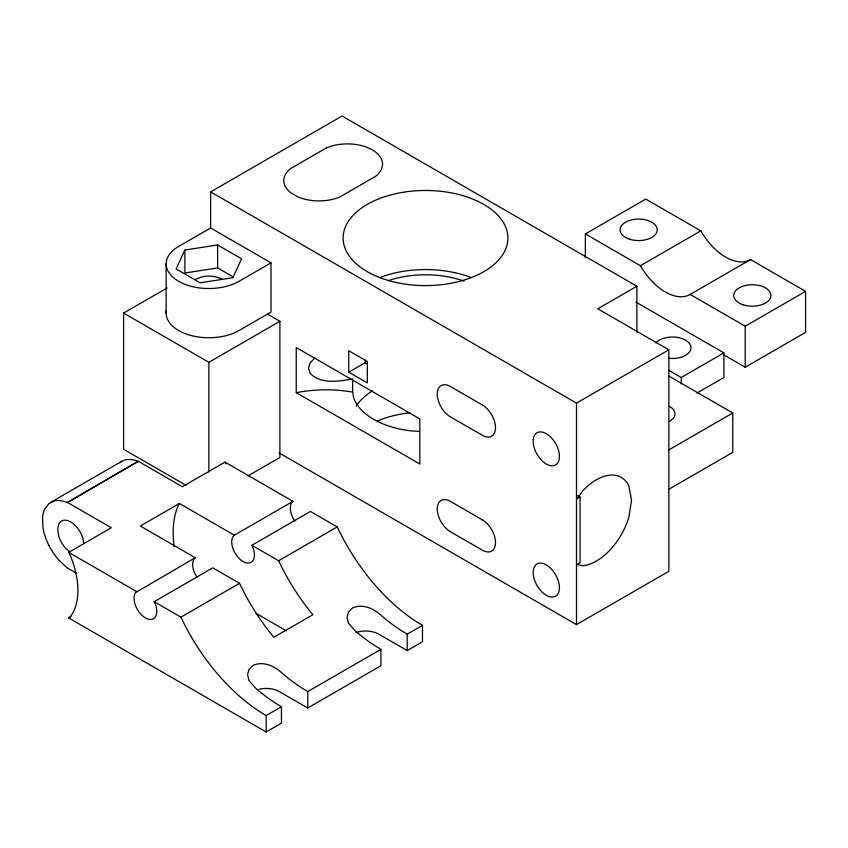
<?xml version="1.0" encoding="UTF-8"?>
<svg xmlns="http://www.w3.org/2000/svg" width="848" height="848" viewBox="0 0 848 848"><rect width="100%" height="100%" fill="white"/><g stroke="black" fill="none" stroke-linecap="round" stroke-linejoin="round"><path stroke-width="1.27" d="M184.864 250.033L176.087 268.943L200.075 282.787L232.829 277.72L241.606 258.81L217.629 244.966L184.864 250.033L184.864 273.003L217.629 267.936L233.613 277.158M48.855 545.306A40.174 23.193 60 0 1 42.951 527.477L42.538 517.619A40.174 23.193 60 0 1 44.562 509.468L48.855 503.659L55.025 500.765A40.195 23.203 60 0 1 65.275 501.783L67.268 502.588L138.309 461.28L182.362 486.72L224.996 462.107L292.952 501.348L234.345 535.183L179.394 503.468L178.515 504.878A98.856 57.081 60 0 0 174.147 546.61M314.947 357.941L310.177 362.732L308.502 368.17L310.177 373.406C321.286 384.579 338.702 381.314 352.651 378.95L352.651 392.105L353.595 397.648A73.341 42.347 0 0 0 411.216 430.911L419.612 431.388M179.394 503.468L140.323 526.025L195.263 557.74L135.563 592.593A16.08 9.286 60 0 0 145.411 617.959A16.08 9.286 60 0 0 155.258 603.956L154.166 601.688L212.774 567.853L239.56 583.318L242.422 589.201A150.679 86.994 60 0 0 270.003 632.608L273.809 637.283L312.88 614.726L309.085 610.051A150.679 86.994 60 0 1 281.494 566.634L278.632 560.751L251.845 545.296L310.453 511.45L337.239 526.915L340.101 532.798A150.7 87.005 60 0 0 417.248 622.178L422.474 625.347L422.474 641.756L407.199 650.575L378.78 634.166A18.582 10.727 0 0 0 355.937 632.597M195.263 557.74L194.181 558.758A16.08 9.286 60 0 0 197.096 577.414M234.345 535.183L233.253 536.19A16.08 9.286 60 0 0 243.09 561.567A16.08 9.286 60 0 0 252.937 547.564L251.845 545.296M292.952 501.348L291.86 502.355A16.08 9.286 60 0 0 294.786 521.022M669.56 421.583L673.588 418.096A18.592 10.727 0 0 0 669.56 406.404M259.075 689.265A18.582 10.727 0 0 1 279.321 691.586L307.739 707.995L307.739 691.586L302.513 688.417A150.679 86.994 60 0 1 281.854 672.952C274.413 665.85 263.06 660.836 253.043 665.415L249.005 669.39L247.595 674.764L249.005 680.615L255.566 688.131A150.679 86.994 60 0 0 276.225 703.596L281.451 706.766L281.451 723.164L266.177 731.983L68.699 617.969L70.024 616.973A70.331 40.609 60 0 0 70.024 554.878L68.699 552.345L111.321 527.732L67.268 502.302M166.356 310.675A42.697 24.656 0 0 0 190.588 335.384A42.697 24.656 0 0 0 239.041 330.529L271.01 312.064L271.01 262.848L210.622 227.985L210.622 191.892L342.051 116.017L636.88 286.232L636.88 332.416M210.622 227.985L178.652 246.439A42.697 24.656 0 0 0 178.652 281.303A42.697 24.656 0 0 0 239.041 281.303L271.01 262.848M186.115 485.363L123.596 449.27L123.596 313.092L167.141 287.96M123.596 313.092L208.852 362.308L279.893 321.297L279.893 457.475L247.807 475.993M50.721 502.355L121.762 461.344M67.268 502.588L138.309 461.28M585.374 257.75L585.374 233.931L645.752 199.068L700.808 230.857A49.735 28.715 60 0 0 750.544 259.573L805.6 291.362L805.6 332.374L745.212 367.237L723.524 354.708M348.74 372.187L367.332 382.925L367.332 361.46L348.74 350.733L348.74 372.187L365.287 362.637L365.287 360.114M585.374 233.931L640.431 265.721L700.808 230.857M636.88 286.232L597.798 308.789L668.849 349.8L668.849 571.287L576.492 624.605L279.024 452.864M68.699 617.969L70.946 616.676M640.431 265.721A49.735 28.715 60 0 0 690.155 294.436L750.544 259.573M154.166 601.688L180.942 617.153L239.56 583.318M278.632 560.751L337.239 526.915M210.622 191.892L576.492 403.118L668.849 349.8M690.155 294.436L745.212 326.226L805.6 291.362M668.733 370.247L681.273 377.487L723.906 352.885L723.906 377.487L696.982 393.037M580.043 497.045L576.831 498.9L582.926 490.685A49.735 28.715 -60 0 1 628.866 486.137L631.548 500.129L628.866 517.206A49.735 28.715 -60 0 1 582.926 565.711L576.831 564.535L580.043 562.68L580.043 497.045L577.774 495.741M668.849 449.885L732.778 412.965L732.778 452.344L668.722 489.328M266.177 731.983L266.177 715.585L281.451 706.766M307.739 691.586L380.911 649.345L375.685 646.176A150.679 86.994 60 0 1 355.026 630.7L348.464 623.195L347.055 617.344L348.464 611.97L352.503 607.995C362.52 603.416 373.873 608.429 381.303 615.531A150.679 86.994 60 0 0 401.973 630.997L407.199 634.166L407.199 650.575M407.199 634.166L422.474 625.347M307.739 707.995L380.911 665.744L380.911 649.345M326.438 147.902L290.716 168.519A35.203 20.32 0 0 0 290.684 192.697L298.019 196.916A35.203 20.32 0 0 0 327.508 200.308L329.172 200.043A35.171 20.31 0 0 0 339.91 196.916L375.622 176.299A35.181 20.31 0 0 0 381.028 170.098L381.494 169.144A35.181 20.31 0 0 0 373.438 150.573L371 149.163A35.181 20.31 0 0 0 326.406 147.891M195.708 279.257L201.739 276.925A18.592 10.727 0 0 1 221.996 279.257M296.238 392.677L419.834 464.026L419.834 418.912L296.238 347.553L296.238 392.677C314.767 389.084 334.059 388.861 352.651 392.105M138.309 461.577L136.316 460.761A40.195 23.203 60 0 0 119.897 462.648M636.064 302.164L723.906 352.885M668.934 376.109L732.778 412.965M267.459 314.12L279.893 321.297M255.608 613.083L286.317 630.817M68.699 552.345L136.655 591.586M76.341 573.163L67.268 567.927L59.943 561.196A40.174 23.193 60 0 1 50.721 548.762L48.855 545.296M266.177 715.585L260.951 712.415A150.7 87.005 60 0 1 183.804 623.036L180.942 617.153M365.287 362.637L367.385 364.11M224.996 462.107L225.875 463.803M83.804 543.769L82.956 538.363A18.592 10.727 60 0 0 70.819 521.986A18.592 10.727 60 0 0 58.671 524.34L57.675 529.576L58.671 535.957A18.592 10.727 60 0 0 69.801 551.709M745.212 326.226L745.212 367.237M681.273 377.487L681.273 383.964M576.492 403.118L576.492 624.605M217.629 244.966L217.629 267.936M208.852 362.308L208.852 472.05M166.144 263.876L166.144 313.092M377.349 420.937A82.383 47.562 0 0 1 409.457 412.87M379.756 277.582A82.383 47.562 0 0 1 471.297 277.582M388.098 280.72A73.341 42.347 0 0 1 464.079 281.112M356.298 406.16A73.341 42.347 0 0 1 372.548 390.864M655.833 342.889A18.582 10.727 0 0 1 679.269 337.78A18.582 10.727 0 0 1 690.219 350.796A18.582 10.727 0 0 1 668.775 358.28M482.364 404.973L450.394 386.508A18.582 10.727 60 0 0 437.25 394.097A18.582 10.727 60 0 0 450.394 416.866L482.364 435.321A18.582 10.727 60 0 0 495.497 427.731A18.582 10.727 60 0 0 482.364 404.973M482.364 519.813L450.394 501.359A18.582 10.727 60 0 0 437.25 508.948A18.582 10.727 60 0 0 450.394 531.707L482.364 550.161A18.582 10.727 60 0 0 495.497 542.582A18.582 10.727 60 0 0 482.364 519.813M533.604 576.704A18.582 10.727 60 0 0 555.588 596.208A18.582 10.727 60 0 0 549.695 567.418A18.582 10.727 60 0 0 533.604 576.704M533.265 439.349A18.582 10.727 60 0 0 551.327 465.785A18.582 10.727 60 0 0 554.295 441.437A18.582 10.727 60 0 0 533.265 439.349M371.201 273.798A82.383 47.562 0 0 0 506.33 247.309A82.383 47.562 0 0 0 399.048 192.994A82.383 47.562 0 0 0 371.201 273.798M629.354 239.125A18.582 10.727 0 0 0 657.242 229.829A18.582 10.727 0 0 0 629.354 220.544A18.582 10.727 0 0 0 629.354 239.125M743.028 304.75A18.582 10.727 0 0 0 770.906 295.454A18.582 10.727 0 0 0 743.028 286.168A18.582 10.727 0 0 0 743.028 304.75"/></g></svg>
